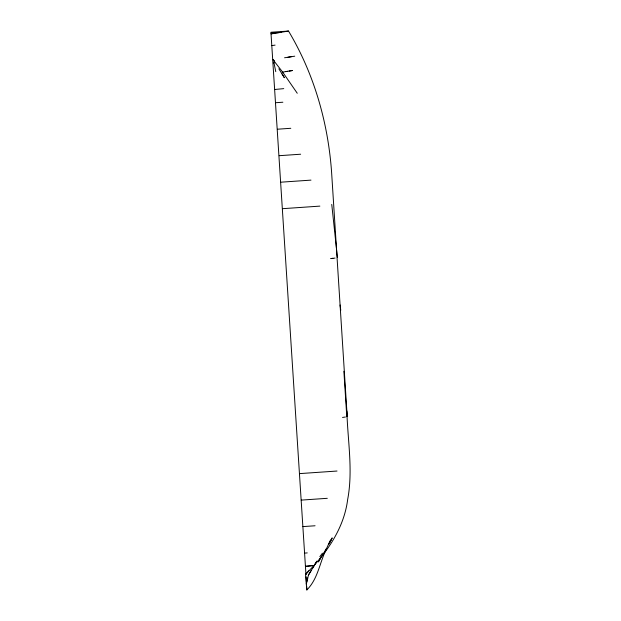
<?xml version="1.0" encoding="UTF-8"?>
<svg xmlns="http://www.w3.org/2000/svg" width="621" height="621" viewBox="0 0 621 621"><rect width="100%" height="100%" fill="white"/><g stroke="black" fill="none" stroke-linecap="round" stroke-linejoin="round"><path stroke-width="0.93" d="M307.744 577.98L306.277 583.895L306.844 589.95C317.867 578.966 319.505 563.325 325.971 549.857M311.276 570.388L308.474 575.015L306.277 583.895L305.548 574.246C326.103 554.033 343.941 528.851 347.651 499.587C353.194 470.376 347.644 440.39 346.852 410.947L331.614 172.506C328.129 122.849 314.156 73.899 288.517 31.05L270.927 32.261L305.943 574.215M326.312 549.096L330.1 540.705M328.866 544.338L331.428 539.284M329.192 543.429L332.204 537.902L329.557 542.521M312.673 568.075L316.873 561.136L308.474 575.015M320.397 558.45L318.301 561.92L324.185 552.201M324.604 551.51L326.281 548.731M319.831 556.719L322.415 553.218M305.928 574.309L305.625 574.596L308.761 570.784M274.482 61.564L273.814 62.046L275.771 71.663M271.144 33.93L288.517 31.05M274.366 60.687L272.836 59.461L282.64 72.09L287.539 71.314M289.176 71.058L292.444 70.53L285.908 71.57M284.558 57.769L294.75 56.185M287.958 57.241L291.35 56.713M271.913 45.605L275.072 45.123M342.528 417.436L345.377 417.017M283.75 88.64L274.987 89.463M335.068 258.072L330.776 258.584L332.918 258.328M271.035 33.138L281.119 32.447M273.294 62.969L273.931 62.923M275.833 102.713L282.865 102.224M277.525 129.207L290.799 128.291M279.217 155.692L300.649 154.218M280.909 182.186L310.981 180.121M282.602 208.679L319.869 206.118M299.524 473.613L337.017 471.036M301.216 500.107L327.29 498.314M302.908 526.6L315.064 525.77M304.6 553.094L307.255 552.915M282.64 72.09L297.257 93.259M278.845 68.799L284.387 77.734L282.066 73.899M340.083 304.973L340.766 310.236M346.852 410.947L347.535 416.21M331.754 204.41L337.382 257.249M343.887 371.28L346.79 416.699M306.114 576.831L306.448 582.265M306.689 586.286L306.844 589.95M312.456 565.638L305.447 566.344L312.456 565.638"/></g></svg>
